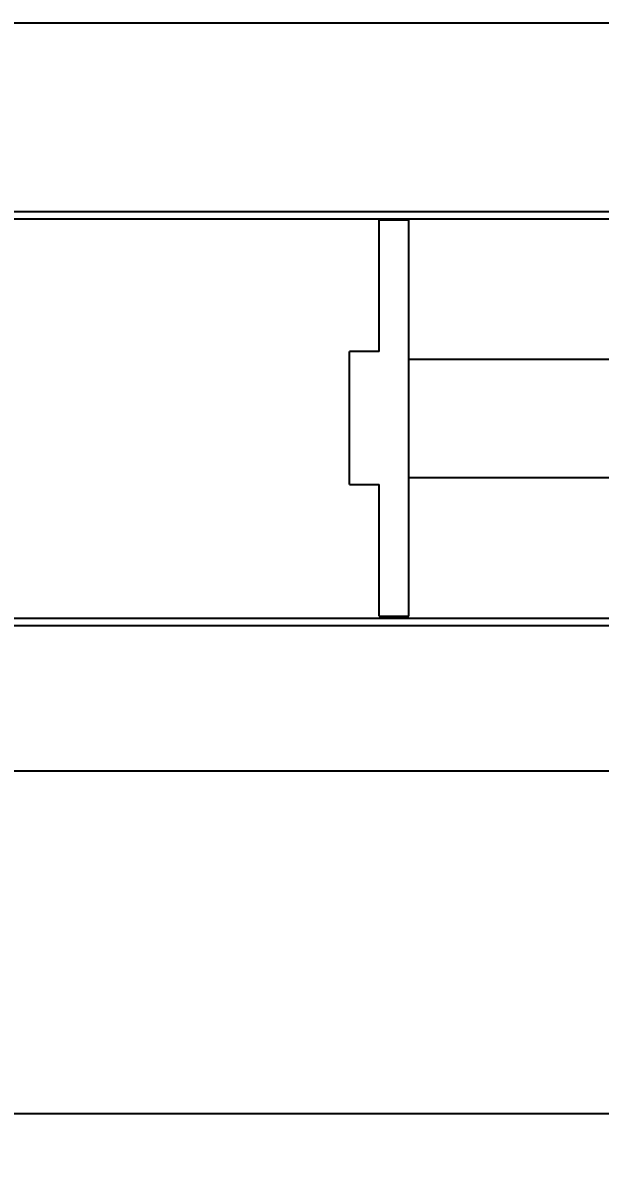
# Model space of a CAD drawing. Header units: millimetres. Extents: x -5505 to 394412, y -8522 to 584759.
# Drawn here: x 1788.5 to 1983.8, y 916 to 1299.9 of the extents above; entities that cross this region are included whole.
import ezdxf

# ---------------------------------------------------------------- set-up
doc = ezdxf.new("R2010")
doc.units = ezdxf.units.MM
doc.linetypes.add('CEN', pattern=[62, 60, -1, 0, -1])
doc.layers.add('지시선', color=1, linetype='CEN', lineweight=20)
doc.styles.get("Standard").update_dxf_attribs({"font": 'arial.ttf'})
doc.dimstyles.new('COAD', dxfattribs={"dimtxt": 100, "dimasz": 100, "dimexe": 1.25, "dimexo": 0.625, "dimtad": 1, "dimtxsty": 'Standard', "dimcen": 0, "dimclrd": 161, "dimclre": 161, "dimclrt": 6, "dimadec": 0, "dimazin": 0, "dimtfac": 1, "dimtmove": 0, "dimatfit": 3, "dimfxl": 0, "dimlwd": 5, "dimarcsym": 0})
doc.dimstyles.new('양쪽화살표지름', dxfattribs={"dimtxt": 3.5, "dimasz": 3.5, "dimexe": 2, "dimexo": 1.5, "dimgap": 0.8, "dimtad": 1, "dimdsep": 46, "dimtxsty": 'Standard', "dimcen": 0, "dimclrd": 1, "dimclre": 1, "dimclrt": 2, "dimazin": 2, "dimtfac": 1, "dimtmove": 0, "dimatfit": 1, "dimfxl": 0, "dimlwd": 25, "dimlwe": 25, "dimarcsym": 0})

# ---------------------------------------------------------------- blocks, each defined once
blk = doc.blocks.new('Shaft_Bearing_C!')
for p, q in [((-10, -140), (-10, 0)), ((-10, 0), (0, 0)), ((0, -140), (0, 0)), ((-179.97, -47.33), (-179.97, -2.83)), ((-179.97, -2.83), (-169.97, -2.83)), ((-169.97, -92.33), (-169.97, -2.83)), ((-179.97, -47.33), (-189.97, -47.33)), ((-189.97, -92.33), (-189.97, -47.33)), ((-169.97, -50), (-45, -50)), ((-45, -50), (37.6, -50)), ((0, -50), (37.6, -50)), ((37.6, -50), (37.6, -90)), ((77, -52.5), (37.6, -52.5)), ((77, -52.5), (77, -87.5)), ((37.6, -87.5), (77, -87.5)), ((-169.97, -90), (-45, -90)), ((-45, -90), (37.6, -90)), ((0, -90), (37.6, -90)), ((-189.97, -92.33), (-179.97, -92.33)), ((-179.97, -136.83), (-179.97, -92.33)), ((-169.97, -136.83), (-169.97, -92.33)), ((-179.97, -136.83), (-169.97, -136.83)), ((-10, -140), (0, -140))]:
    blk.add_line(p, q)
blk = doc.blocks.new('C-1S DRUM RIGHT')
for p, q in [((-501.68, 252.89), (117, 252.89)), ((-501.68, 189.12), (-225.85, 189.12)), ((-225.85, 189.12), (30, 189.12)), ((-501.68, 186.62), (-225.85, 186.62)), ((-225.85, 186.62), (30, 186.62)), ((-501.68, 51.62), (-225.85, 51.62)), ((-225.85, 51.62), (30, 51.62)), ((-501.68, 49.12), (-225.85, 49.12)), ((-225.85, 49.12), (30, 49.12)), ((-500, 0), (117.12, 0))]:
    blk.add_line(p, q)
blk.add_blockref('Shaft_Bearing_C!', (30, 189.12))
blk = doc.blocks.new('*D281')
at = {"color": 161, "linetype": 'Continuous', "lineweight": -2, "transparency": 16777216}
for p, q in [((1655.52, 1299.89), (2949.19, 1299.89)), ((1655.52, 0), (2949.19, 0))]:
    blk.add_line(p, q, dxfattribs=at)
at = {"color": 161, "linetype": 'Continuous', "lineweight": 5, "transparency": 16777216}
blk.add_line((2947.94, 100), (2947.94, 1199.89), dxfattribs=at)
at = {"color": 161, "transparency": 16777216}
for points in [[(2931.27, 1199.89), (2964.6, 1199.89), (2947.94, 1299.89)], [(2931.27, 100), (2964.6, 100), (2947.94, 0)]]:
    blk.add_solid(points, dxfattribs=at)
at = {"color": 6, "transparency": 16777216, "insert": (2887.21, 649.95), "char_height": 100, "attachment_point": 5, "rotation": 90}
blk.add_mtext('1299,89', dxfattribs=at)
blk = doc.blocks.new('*D282')
at = {"color": 161, "linetype": 'Continuous', "lineweight": -2, "transparency": 16777216}
for p, q in [((1655.52, 1047), (2612.26, 1047)), ((1655.52, 0), (2612.26, 0))]:
    blk.add_line(p, q, dxfattribs=at)
at = {"color": 161, "linetype": 'Continuous', "lineweight": 5, "transparency": 16777216}
blk.add_line((2611.01, 100), (2611.01, 947), dxfattribs=at)
at = {"color": 161, "transparency": 16777216}
for points in [[(2594.35, 947), (2627.68, 947), (2611.01, 1047)], [(2594.35, 100), (2627.68, 100), (2611.01, 0)]]:
    blk.add_solid(points, dxfattribs=at)
at = {"color": 6, "transparency": 16777216, "insert": (2559.33, 523.5), "char_height": 100, "attachment_point": 5, "rotation": 90}
blk.add_mtext('1047', dxfattribs=at)
blk = doc.blocks.new('지시선_sheet')
at = {"layer": '지시선', "annotation_type": 0, "has_hookline": 1, "hookline_direction": 0, "text_width": 732.55}
blk.add_leader([(-4.31, 0.18), (588.07, 2.34), (1202.18, 1064.33), (1322.18, 1064.33)], dimstyle='양쪽화살표지름', override={"dimasz": 120, "dimgap": 0.8, "dimtad": 0}, dxfattribs=at)

msp = doc.modelspace()

# ---------------------------------------------------------------- linework, layer by layer
msp.add_line((0, 931.16), (2059, 931.16))

# ---------------------------------------------------------------- block references
for name, p in [('지시선_sheet', (1799, 670)), ('C-1S DRUM RIGHT', (2059, 1047))]:
    msp.add_blockref(name, p)

# ---------------------------------------------------------------- dimensions: what is measured, and where the dimension line sits
for base, p2, picture, middle in [((2947.935, 1299.891), (1654.891, 1299.891), '*D281', (2887.215, 649.945)), ((2611.015, 1047), (1654.891, 1047), '*D282', (2559.333, 523.5))]:
    dim = msp.add_linear_dim(base=base, p1=(1654.891, 0), p2=p2, angle=90, dimstyle='COAD')
    dim.commit()
    dim.dimension.update_dxf_attribs({"geometry": picture, "text_midpoint": middle})

doc.saveas('drawing.dxf')
